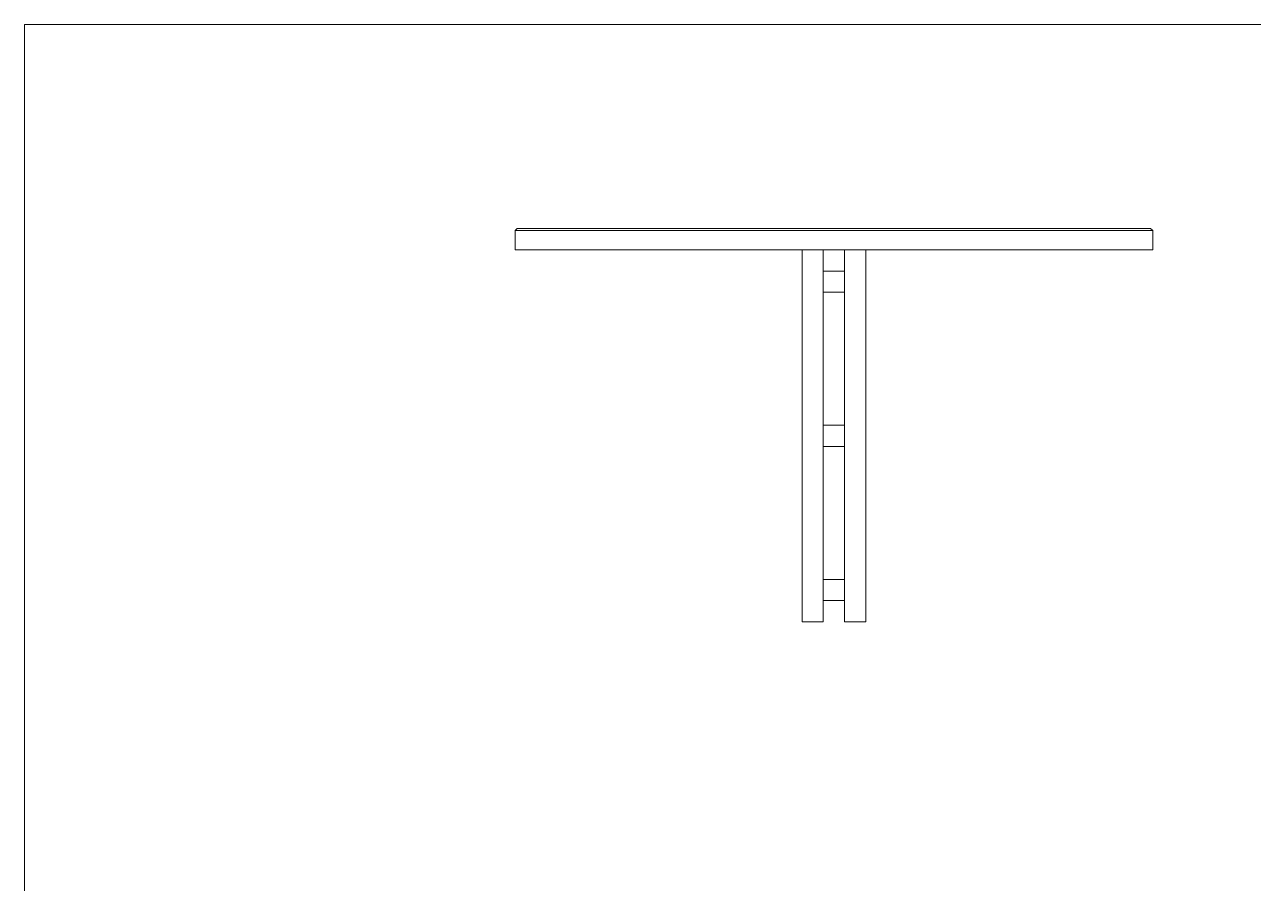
# Model space of a CAD drawing. Header units: inches. Extents: x 48 to 364, y 83 to 304.
# Drawn here: x 47.6 to 205.6, y 193.4 to 303.8 of the extents above; entities that cross this region are included whole.
import ezdxf

# ---------------------------------------------------------------- set-up
doc = ezdxf.new("R2010")
doc.units = ezdxf.units.IN
doc.header["$MEASUREMENT"] = 0
doc.layers.add('DIMS', color=7, linetype='Continuous')

# ---------------------------------------------------------------- blocks, each defined once
blk = doc.blocks.new('block 28')
at = {"color": 7, "lineweight": 18, "true_color": 0xffffff}
blk.add_lwpolyline([(363.24, 303.8), (47.63, 303.8)], dxfattribs=at)
blk = doc.blocks.new('block 27')
blk.add_blockref('block 28', (0, 0))
blk = doc.blocks.new('block 26')
blk.add_blockref('block 27', (0, 0))
blk = doc.blocks.new('block 31')
at = {"color": 7, "lineweight": 18, "true_color": 0xffffff}
blk.add_lwpolyline([(47.63, 83.09), (47.63, 303.8)], dxfattribs=at)
blk = doc.blocks.new('block 30')
blk.add_blockref('block 31', (0, 0))
blk = doc.blocks.new('block 29')
blk.add_blockref('block 30', (0, 0))
blk = doc.blocks.new('block 4393')
at = {"layer": 'DIMS', "color": 7, "lineweight": 18, "true_color": 0xffffff}
blk.add_lwpolyline([(153.58, 274.86), (153.03, 274.86)], dxfattribs=at)
blk = doc.blocks.new('block 4392')
at = {"layer": 'DIMS'}
blk.add_blockref('block 4393', (0, 0), dxfattribs=at)
blk = doc.blocks.new('block 4391')
at = {"layer": 'DIMS'}
blk.add_blockref('block 4392', (0, 0), dxfattribs=at)
blk = doc.blocks.new('block 4396')
at = {"layer": 'DIMS', "color": 7, "lineweight": 18, "true_color": 0xffffff}
blk.add_lwpolyline([(153.03, 227.05), (153.58, 227.05)], dxfattribs=at)
blk = doc.blocks.new('block 4395')
at = {"layer": 'DIMS'}
blk.add_blockref('block 4396', (0, 0), dxfattribs=at)
blk = doc.blocks.new('block 4394')
at = {"layer": 'DIMS'}
blk.add_blockref('block 4395', (0, 0), dxfattribs=at)
blk = doc.blocks.new('block 4399')
at = {"layer": 'DIMS', "color": 7, "lineweight": 18, "true_color": 0xffffff}
blk.add_lwpolyline([(153.03, 274.86), (153.03, 227.05)], dxfattribs=at)
blk = doc.blocks.new('block 4398')
at = {"layer": 'DIMS'}
blk.add_blockref('block 4399', (0, 0), dxfattribs=at)
blk = doc.blocks.new('block 4397')
at = {"layer": 'DIMS'}
blk.add_blockref('block 4398', (0, 0), dxfattribs=at)
blk = doc.blocks.new('block 4402')
at = {"layer": 'DIMS', "color": 7, "lineweight": 18, "true_color": 0xffffff}
blk.add_lwpolyline([(153.58, 227.05), (155.22, 227.05)], dxfattribs=at)
blk = doc.blocks.new('block 4401')
at = {"layer": 'DIMS'}
blk.add_blockref('block 4402', (0, 0), dxfattribs=at)
blk = doc.blocks.new('block 4400')
at = {"layer": 'DIMS'}
blk.add_blockref('block 4401', (0, 0), dxfattribs=at)
blk = doc.blocks.new('block 4405')
at = {"layer": 'DIMS', "color": 7, "lineweight": 18, "true_color": 0xffffff}
blk.add_lwpolyline([(155.76, 274.86), (155.22, 274.86)], dxfattribs=at)
blk = doc.blocks.new('block 4404')
at = {"layer": 'DIMS'}
blk.add_blockref('block 4405', (0, 0), dxfattribs=at)
blk = doc.blocks.new('block 4403')
at = {"layer": 'DIMS'}
blk.add_blockref('block 4404', (0, 0), dxfattribs=at)
blk = doc.blocks.new('block 4408')
at = {"layer": 'DIMS', "color": 7, "lineweight": 18, "true_color": 0xffffff}
blk.add_lwpolyline([(155.22, 227.05), (155.76, 227.05)], dxfattribs=at)
blk = doc.blocks.new('block 4407')
at = {"layer": 'DIMS'}
blk.add_blockref('block 4408', (0, 0), dxfattribs=at)
blk = doc.blocks.new('block 4406')
at = {"layer": 'DIMS'}
blk.add_blockref('block 4407', (0, 0), dxfattribs=at)
blk = doc.blocks.new('block 4411')
at = {"layer": 'DIMS', "color": 7, "lineweight": 18, "true_color": 0xffffff}
blk.add_lwpolyline([(155.76, 274.86), (155.76, 227.05)], dxfattribs=at)
blk = doc.blocks.new('block 4410')
at = {"layer": 'DIMS'}
blk.add_blockref('block 4411', (0, 0), dxfattribs=at)
blk = doc.blocks.new('block 4409')
at = {"layer": 'DIMS'}
blk.add_blockref('block 4410', (0, 0), dxfattribs=at)
blk = doc.blocks.new('block 4414')
at = {"layer": 'DIMS', "color": 7, "lineweight": 18, "true_color": 0xffffff}
blk.add_lwpolyline([(155.22, 274.86), (153.58, 274.86)], dxfattribs=at)
blk = doc.blocks.new('block 4413')
at = {"layer": 'DIMS'}
blk.add_blockref('block 4414', (0, 0), dxfattribs=at)
blk = doc.blocks.new('block 4412')
at = {"layer": 'DIMS'}
blk.add_blockref('block 4413', (0, 0), dxfattribs=at)
blk = doc.blocks.new('block 4417')
at = {"layer": 'DIMS', "color": 7, "lineweight": 18, "true_color": 0xffffff}
blk.add_lwpolyline([(148.11, 274.86), (147.57, 274.86)], dxfattribs=at)
blk = doc.blocks.new('block 4416')
at = {"layer": 'DIMS'}
blk.add_blockref('block 4417', (0, 0), dxfattribs=at)
blk = doc.blocks.new('block 4415')
at = {"layer": 'DIMS'}
blk.add_blockref('block 4416', (0, 0), dxfattribs=at)
blk = doc.blocks.new('block 4420')
at = {"layer": 'DIMS', "color": 7, "lineweight": 18, "true_color": 0xffffff}
blk.add_lwpolyline([(147.57, 227.05), (148.11, 227.05)], dxfattribs=at)
blk = doc.blocks.new('block 4419')
at = {"layer": 'DIMS'}
blk.add_blockref('block 4420', (0, 0), dxfattribs=at)
blk = doc.blocks.new('block 4418')
at = {"layer": 'DIMS'}
blk.add_blockref('block 4419', (0, 0), dxfattribs=at)
blk = doc.blocks.new('block 4423')
at = {"layer": 'DIMS', "color": 7, "lineweight": 18, "true_color": 0xffffff}
blk.add_lwpolyline([(147.57, 274.86), (147.57, 227.05)], dxfattribs=at)
blk = doc.blocks.new('block 4422')
at = {"layer": 'DIMS'}
blk.add_blockref('block 4423', (0, 0), dxfattribs=at)
blk = doc.blocks.new('block 4421')
at = {"layer": 'DIMS'}
blk.add_blockref('block 4422', (0, 0), dxfattribs=at)
blk = doc.blocks.new('block 4426')
at = {"layer": 'DIMS', "color": 7, "lineweight": 18, "true_color": 0xffffff}
blk.add_lwpolyline([(148.11, 227.05), (149.75, 227.05)], dxfattribs=at)
blk = doc.blocks.new('block 4425')
at = {"layer": 'DIMS'}
blk.add_blockref('block 4426', (0, 0), dxfattribs=at)
blk = doc.blocks.new('block 4424')
at = {"layer": 'DIMS'}
blk.add_blockref('block 4425', (0, 0), dxfattribs=at)
blk = doc.blocks.new('block 4429')
at = {"layer": 'DIMS', "color": 7, "lineweight": 18, "true_color": 0xffffff}
blk.add_lwpolyline([(150.3, 274.86), (149.75, 274.86)], dxfattribs=at)
blk = doc.blocks.new('block 4428')
at = {"layer": 'DIMS'}
blk.add_blockref('block 4429', (0, 0), dxfattribs=at)
blk = doc.blocks.new('block 4427')
at = {"layer": 'DIMS'}
blk.add_blockref('block 4428', (0, 0), dxfattribs=at)
blk = doc.blocks.new('block 4432')
at = {"layer": 'DIMS', "color": 7, "lineweight": 18, "true_color": 0xffffff}
blk.add_lwpolyline([(149.75, 227.05), (150.3, 227.05)], dxfattribs=at)
blk = doc.blocks.new('block 4431')
at = {"layer": 'DIMS'}
blk.add_blockref('block 4432', (0, 0), dxfattribs=at)
blk = doc.blocks.new('block 4430')
at = {"layer": 'DIMS'}
blk.add_blockref('block 4431', (0, 0), dxfattribs=at)
blk = doc.blocks.new('block 4435')
at = {"layer": 'DIMS', "color": 7, "lineweight": 18, "true_color": 0xffffff}
blk.add_lwpolyline([(150.3, 274.86), (150.3, 227.05)], dxfattribs=at)
blk = doc.blocks.new('block 4434')
at = {"layer": 'DIMS'}
blk.add_blockref('block 4435', (0, 0), dxfattribs=at)
blk = doc.blocks.new('block 4433')
at = {"layer": 'DIMS'}
blk.add_blockref('block 4434', (0, 0), dxfattribs=at)
blk = doc.blocks.new('block 4438')
at = {"layer": 'DIMS', "color": 7, "lineweight": 18, "true_color": 0xffffff}
blk.add_lwpolyline([(149.75, 274.86), (148.11, 274.86)], dxfattribs=at)
blk = doc.blocks.new('block 4437')
at = {"layer": 'DIMS'}
blk.add_blockref('block 4438', (0, 0), dxfattribs=at)
blk = doc.blocks.new('block 4436')
at = {"layer": 'DIMS'}
blk.add_blockref('block 4437', (0, 0), dxfattribs=at)
blk = doc.blocks.new('block 4441')
at = {"layer": 'DIMS', "color": 7, "lineweight": 18, "true_color": 0xffffff}
blk.add_lwpolyline([(150.3, 229.78), (153.03, 229.78)], dxfattribs=at)
blk = doc.blocks.new('block 4440')
at = {"layer": 'DIMS'}
blk.add_blockref('block 4441', (0, 0), dxfattribs=at)
blk = doc.blocks.new('block 4439')
at = {"layer": 'DIMS'}
blk.add_blockref('block 4440', (0, 0), dxfattribs=at)
blk = doc.blocks.new('block 4444')
at = {"layer": 'DIMS', "color": 7, "lineweight": 18, "true_color": 0xffffff}
blk.add_lwpolyline([(153.03, 232.52), (150.3, 232.52)], dxfattribs=at)
blk = doc.blocks.new('block 4443')
at = {"layer": 'DIMS'}
blk.add_blockref('block 4444', (0, 0), dxfattribs=at)
blk = doc.blocks.new('block 4442')
at = {"layer": 'DIMS'}
blk.add_blockref('block 4443', (0, 0), dxfattribs=at)
blk = doc.blocks.new('block 4447')
at = {"layer": 'DIMS', "color": 7, "lineweight": 18, "true_color": 0xffffff}
blk.add_lwpolyline([(150.3, 249.59), (153.03, 249.59)], dxfattribs=at)
blk = doc.blocks.new('block 4446')
at = {"layer": 'DIMS'}
blk.add_blockref('block 4447', (0, 0), dxfattribs=at)
blk = doc.blocks.new('block 4445')
at = {"layer": 'DIMS'}
blk.add_blockref('block 4446', (0, 0), dxfattribs=at)
blk = doc.blocks.new('block 4450')
at = {"layer": 'DIMS', "color": 7, "lineweight": 18, "true_color": 0xffffff}
blk.add_lwpolyline([(153.03, 252.32), (150.3, 252.32)], dxfattribs=at)
blk = doc.blocks.new('block 4449')
at = {"layer": 'DIMS'}
blk.add_blockref('block 4450', (0, 0), dxfattribs=at)
blk = doc.blocks.new('block 4448')
at = {"layer": 'DIMS'}
blk.add_blockref('block 4449', (0, 0), dxfattribs=at)
blk = doc.blocks.new('block 4453')
at = {"layer": 'DIMS', "color": 7, "lineweight": 18, "true_color": 0xffffff}
blk.add_lwpolyline([(150.3, 269.4), (153.03, 269.4)], dxfattribs=at)
blk = doc.blocks.new('block 4452')
at = {"layer": 'DIMS'}
blk.add_blockref('block 4453', (0, 0), dxfattribs=at)
blk = doc.blocks.new('block 4451')
at = {"layer": 'DIMS'}
blk.add_blockref('block 4452', (0, 0), dxfattribs=at)
blk = doc.blocks.new('block 4456')
at = {"layer": 'DIMS', "color": 7, "lineweight": 18, "true_color": 0xffffff}
blk.add_lwpolyline([(153.03, 272.13), (150.3, 272.13)], dxfattribs=at)
blk = doc.blocks.new('block 4455')
at = {"layer": 'DIMS'}
blk.add_blockref('block 4456', (0, 0), dxfattribs=at)
blk = doc.blocks.new('block 4454')
at = {"layer": 'DIMS'}
blk.add_blockref('block 4455', (0, 0), dxfattribs=at)
blk = doc.blocks.new('block 4459')
at = {"layer": 'DIMS', "color": 7, "lineweight": 18, "true_color": 0xffffff}
blk.add_lwpolyline([(192.64, 274.87), (192.64, 277.33)], dxfattribs=at)
blk = doc.blocks.new('block 4458')
at = {"layer": 'DIMS'}
blk.add_blockref('block 4459', (0, 0), dxfattribs=at)
blk = doc.blocks.new('block 4457')
at = {"layer": 'DIMS'}
blk.add_blockref('block 4458', (0, 0), dxfattribs=at)
blk = doc.blocks.new('block 4462')
at = {"layer": 'DIMS', "color": 7, "lineweight": 18, "true_color": 0xffffff}
blk.add_lwpolyline([(110.69, 274.87), (192.64, 274.87)], dxfattribs=at)
blk = doc.blocks.new('block 4461')
at = {"layer": 'DIMS'}
blk.add_blockref('block 4462', (0, 0), dxfattribs=at)
blk = doc.blocks.new('block 4460')
at = {"layer": 'DIMS'}
blk.add_blockref('block 4461', (0, 0), dxfattribs=at)
blk = doc.blocks.new('block 4465')
at = {"layer": 'DIMS', "color": 7, "lineweight": 18, "true_color": 0xffffff}
blk.add_lwpolyline([(110.69, 277.33), (110.69, 274.87)], dxfattribs=at)
blk = doc.blocks.new('block 4464')
at = {"layer": 'DIMS'}
blk.add_blockref('block 4465', (0, 0), dxfattribs=at)
blk = doc.blocks.new('block 4463')
at = {"layer": 'DIMS'}
blk.add_blockref('block 4464', (0, 0), dxfattribs=at)
blk = doc.blocks.new('block 4468')
at = {"layer": 'DIMS', "color": 7, "lineweight": 18, "true_color": 0xffffff}
blk.add_lwpolyline([(192.64, 277.33), (192.37, 277.6)], dxfattribs=at)
blk = doc.blocks.new('block 4467')
at = {"layer": 'DIMS'}
blk.add_blockref('block 4468', (0, 0), dxfattribs=at)
blk = doc.blocks.new('block 4466')
at = {"layer": 'DIMS'}
blk.add_blockref('block 4467', (0, 0), dxfattribs=at)
blk = doc.blocks.new('block 4471')
at = {"layer": 'DIMS', "color": 7, "lineweight": 18, "true_color": 0xffffff}
blk.add_lwpolyline([(110.69, 277.33), (192.64, 277.33)], dxfattribs=at)
blk = doc.blocks.new('block 4470')
at = {"layer": 'DIMS'}
blk.add_blockref('block 4471', (0, 0), dxfattribs=at)
blk = doc.blocks.new('block 4469')
at = {"layer": 'DIMS'}
blk.add_blockref('block 4470', (0, 0), dxfattribs=at)
blk = doc.blocks.new('block 4474')
at = {"layer": 'DIMS', "color": 7, "lineweight": 18, "true_color": 0xffffff}
blk.add_lwpolyline([(110.96, 277.6), (110.69, 277.33)], dxfattribs=at)
blk = doc.blocks.new('block 4473')
at = {"layer": 'DIMS'}
blk.add_blockref('block 4474', (0, 0), dxfattribs=at)
blk = doc.blocks.new('block 4472')
at = {"layer": 'DIMS'}
blk.add_blockref('block 4473', (0, 0), dxfattribs=at)
blk = doc.blocks.new('block 4477')
at = {"layer": 'DIMS', "color": 7, "lineweight": 18, "true_color": 0xffffff}
blk.add_lwpolyline([(192.37, 277.6), (110.96, 277.6)], dxfattribs=at)
blk = doc.blocks.new('block 4476')
at = {"layer": 'DIMS'}
blk.add_blockref('block 4477', (0, 0), dxfattribs=at)
blk = doc.blocks.new('block 4475')
at = {"layer": 'DIMS'}
blk.add_blockref('block 4476', (0, 0), dxfattribs=at)

msp = doc.modelspace()

# ---------------------------------------------------------------- block references
for name in ['block 26', 'block 29']:
    msp.add_blockref(name, (0, 0))
at = {"layer": 'DIMS'}
for name in ['block 4472', 'block 4463', 'block 4469', 'block 4475', 'block 4466', 'block 4457', 'block 4460', 'block 4415', 'block 4421', 'block 4436', 'block 4427', 'block 4433', 'block 4391', 'block 4397', 'block 4412', 'block 4403', 'block 4409', 'block 4454', 'block 4451', 'block 4448', 'block 4445', 'block 4442', 'block 4439', 'block 4418', 'block 4424', 'block 4430', 'block 4394', 'block 4400', 'block 4406']:
    msp.add_blockref(name, (0, 0), dxfattribs=at)

doc.saveas('drawing.dxf')
